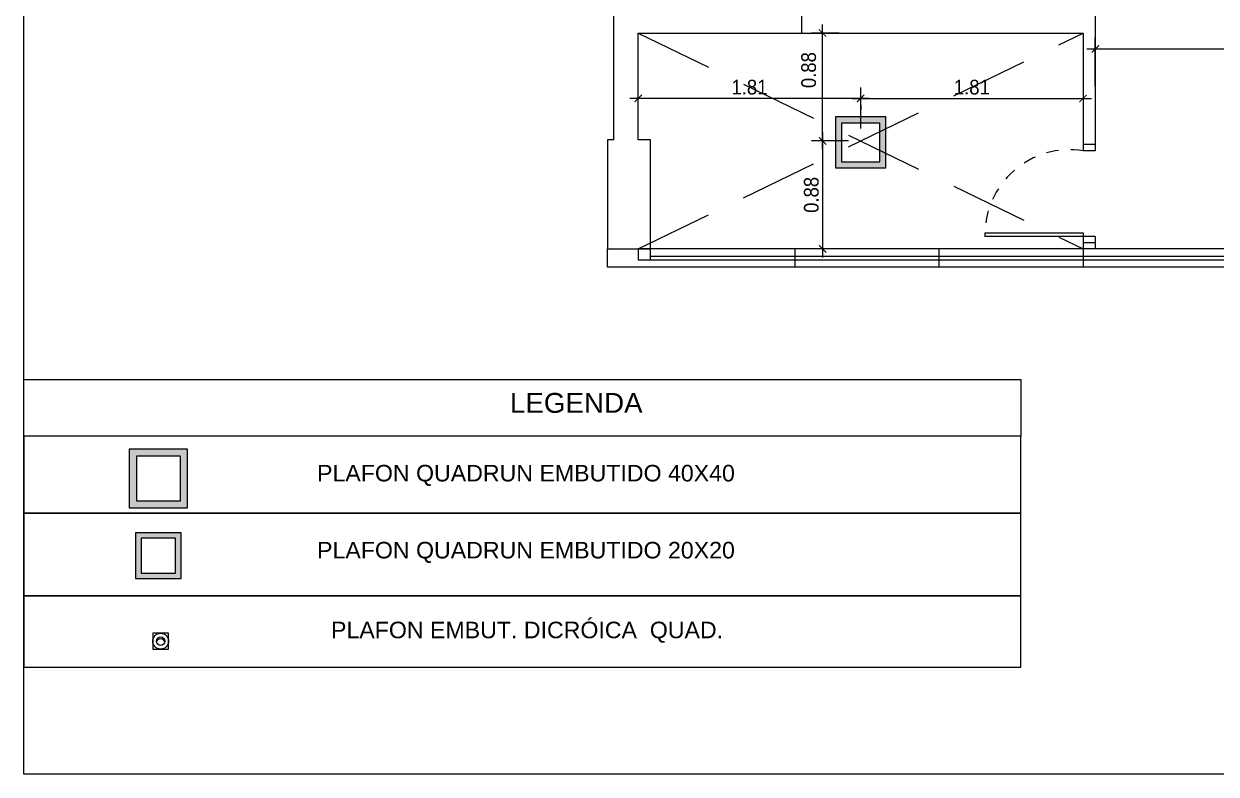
# Model space of a CAD drawing. Header units: millimetres. Extents: x 7034 to 7235, y -465 to -380.
# Drawn here: x 7124.19 to 7133.9, y -436.01 to -429.89 of the extents above; entities that cross this region are included whole.
import ezdxf

# ---------------------------------------------------------------- set-up
doc = ezdxf.new("R2010")
doc.units = ezdxf.units.MM
doc.header["$LTSCALE"] = 0.005
doc.linetypes.add('CONTINUO', pattern=[0])
doc.linetypes.add('DASHED', pattern=[19.05, 12.7, -6.35])
doc.layers.get('0').update_dxf_attribs({"linetype": 'CONTINUO'})
doc.layers.get('DEFPOINTS').update_dxf_attribs({"linetype": 'CONTINUO', "lineweight": 15})
for name, color, linetype in [('- COTAS', 12, 'Continuous'), ('0-LUMINOTEC-TETO', 170, 'Continuous'), ('252', 252, 'Continuous'), ('ARQ-PEITORIAL', 4, 'Continuous'), ('ARQ-TEXTO', 3, 'Continuous'), ('ARQ_ALVENARIA', 6, 'Continuous'), ('ARQ_ESQUADRIA', 5, 'Continuous'), ('ARQ_JANELAALTA', 150, 'DASHED'), ('JANELA', 10, 'Continuous'), ('NN_PISO', 8, 'Continuous')]:
    doc.layers.add(name, color=color, linetype=linetype)
doc.layers.add('ARQ-LUM-TET', color=22, linetype='Continuous', lineweight=18)
doc.styles.add('ARQ', font='arial.ttf', dxfattribs={"width": 0.9})
doc.styles.get("Standard").update_dxf_attribs({"font": 'arial.ttf'})
doc.dimstyles.new('1-50', dxfattribs={"dimtxt": 0.12, "dimasz": 0.06, "dimexe": 0.09, "dimexo": 0.1, "dimgap": 0.03, "dimtad": 1, "dimzin": 0, "dimdsep": 46, "dimtxsty": 'ARQ', "dimblk": 'ARCHTICK', "dimcen": 0, "dimdle": 0.07, "dimclrd": 1, "dimclre": 1, "dimclrt": 7, "dimadec": 0, "dimazin": 0, "dimtm": 1e-09, "dimtfac": 1, "dimtofl": 0, "dimtmove": 2, "dimatfit": 3, "dimldrblk": 'ARCHTICK', "dimfxl": 1, "dimtolj": 1, "dimtzin": 0, "dimlwd": -1, "dimlwe": -1, "dimarcsym": 0})

# ---------------------------------------------------------------- blocks, each defined once
blk = doc.blocks.new('011239')
h = blk.add_hatch(color=256)
h.paths.add_polyline_path([(-20.6, 20.75), (-20.6, -20.75), (20.6, -20.75), (20.6, 20.75)])
h.paths.add_polyline_path([(15.6, 15.75), (15.6, -15.75), (-15.6, -15.75), (-15.6, 15.75)], flags=16)
for points in [[(-20.6, -20.75), (20.6, -20.75), (20.6, 20.75), (-20.6, 20.75)], [(-15.6, -15.75), (15.6, -15.75), (15.6, 15.75), (-15.6, 15.75)]]:
    blk.add_lwpolyline(points, close=True)
blk = doc.blocks.new('011291')
at = {"linetype": 'Continuous'}
for radius in [5.5, 2.93]:
    blk.add_circle((0, 0), radius, dxfattribs=at)
blk.add_arc((-0.02, -1.29), 2.96, 12.80113, 165.38232, dxfattribs=at)
blk = doc.blocks.new('DICROICA-QUADRADO')
blk.add_lwpolyline([(-0.055, -0.055), (0.055, -0.055), (0.055, 0.055), (-0.055, 0.055)], close=True)
at = {"xscale": 0.01, "yscale": 0.01, "zscale": 0.01}
blk.add_blockref('011291', (0, 0), dxfattribs=at)
blk = doc.blocks.new('_ArchTick')
at = {"color": 0, "linetype": 'ByBlock', "const_width": 0.15}
blk.add_lwpolyline([(-0.5, -0.5), (0.5, 0.5)], dxfattribs=at)
blk = doc.blocks.new('*D261')
at = {"layer": 'DEFPOINTS', "color": 0, "transparency": 16777216}
for p in [(7131.007, -430.8486), (7130.6964, -431.7286), (7130.801, -431.7286)]:
    blk.add_point(p, dxfattribs=at)
at = {"layer": 'NN_PISO', "color": 1, "transparency": 16777216}
for p, q in [((7130.6964, -430.7786), (7130.6964, -431.7986)), ((7130.907, -430.8486), (7130.6064, -430.8486)), ((7130.701, -431.7286), (7130.6064, -431.7286))]:
    blk.add_line(p, q, dxfattribs=at)
at = {"layer": 'NN_PISO', "color": 1, "transparency": 16777216, "xscale": 0.06, "yscale": 0.06, "zscale": 0.06}
for p, rotation in [((7130.6964, -430.8486), 90), ((7130.6964, -431.7286), 270)]:
    blk.add_blockref('_ArchTick', p, dxfattribs=dict(at, rotation=rotation))
at = {"layer": 'NN_PISO', "color": 7, "transparency": 16777216, "insert": (7130.6052, -431.2886), "char_height": 0.12, "attachment_point": 5, "rotation": 90, "style": 'ARQ'}
blk.add_mtext('\\A1;0.88', dxfattribs=at)
blk = doc.blocks.new('*D262')
at = {"layer": 'DEFPOINTS', "color": 0, "transparency": 16777216}
for p in [(7130.6964, -429.9686), (7130.9312, -429.9686), (7131.007, -430.8486)]:
    blk.add_point(p, dxfattribs=at)
at = {"layer": 'NN_PISO', "color": 1, "transparency": 16777216}
for p, q in [((7130.6964, -430.9186), (7130.6964, -429.8986)), ((7130.8312, -429.9686), (7130.6064, -429.9686)), ((7130.907, -430.8486), (7130.6064, -430.8486))]:
    blk.add_line(p, q, dxfattribs=at)
at = {"layer": 'NN_PISO', "color": 1, "transparency": 16777216, "xscale": 0.06, "yscale": 0.06, "zscale": 0.06}
for p, rotation in [((7130.6964, -429.9686), 90), ((7130.6964, -430.8486), 270)]:
    blk.add_blockref('_ArchTick', p, dxfattribs=dict(at, rotation=rotation))
at = {"layer": 'NN_PISO', "color": 7, "transparency": 16777216, "insert": (7130.5836, -430.271), "char_height": 0.12, "attachment_point": 5, "rotation": 90, "style": 'ARQ'}
blk.add_mtext('\\A1;0.88', dxfattribs=at)
blk = doc.blocks.new('*D263')
at = {"layer": 'DEFPOINTS', "color": 0, "transparency": 16777216}
for p in [(7131.007, -430.4533), (7132.8195, -430.4533), (7132.8195, -430.5019)]:
    blk.add_point(p, dxfattribs=at)
at = {"layer": 'NN_PISO', "color": 1, "transparency": 16777216}
for p, q in [((7130.937, -430.5019), (7132.8895, -430.5019)), ((7131.007, -430.5533), (7131.007, -430.5919)), ((7132.8195, -430.5533), (7132.8195, -430.5919))]:
    blk.add_line(p, q, dxfattribs=at)
at = {"layer": 'NN_PISO', "color": 1, "transparency": 16777216, "xscale": 0.06, "yscale": 0.06, "zscale": 0.06, "rotation": 180}
blk.add_blockref('_ArchTick', (7131.007, -430.5019), dxfattribs=at)
at = {"layer": 'NN_PISO', "color": 1, "transparency": 16777216, "xscale": 0.06, "yscale": 0.06, "zscale": 0.06}
blk.add_blockref('_ArchTick', (7132.8195, -430.5019), dxfattribs=at)
at = {"layer": 'NN_PISO', "color": 7, "transparency": 16777216, "insert": (7131.9132, -430.4106), "char_height": 0.12, "attachment_point": 5, "style": 'ARQ'}
blk.add_mtext('\\A1;1.81', dxfattribs=at)
blk = doc.blocks.new('*D264')
at = {"layer": 'DEFPOINTS', "color": 0, "transparency": 16777216}
for p in [(7129.1945, -430.5019), (7129.1945, -430.8386), (7131.007, -430.8486)]:
    blk.add_point(p, dxfattribs=at)
at = {"layer": 'NN_PISO', "color": 1, "transparency": 16777216}
for p, q in [((7129.1945, -430.7386), (7129.1945, -430.4119)), ((7131.007, -430.7486), (7131.007, -430.4119)), ((7131.077, -430.5019), (7129.1245, -430.5019))]:
    blk.add_line(p, q, dxfattribs=at)
at = {"layer": 'NN_PISO', "color": 1, "transparency": 16777216, "xscale": 0.06, "yscale": 0.06, "zscale": 0.06, "rotation": 180}
blk.add_blockref('_ArchTick', (7129.1945, -430.5019), dxfattribs=at)
at = {"layer": 'NN_PISO', "color": 1, "transparency": 16777216, "xscale": 0.06, "yscale": 0.06, "zscale": 0.06}
blk.add_blockref('_ArchTick', (7131.007, -430.5019), dxfattribs=at)
at = {"layer": 'NN_PISO', "color": 7, "transparency": 16777216, "insert": (7130.1007, -430.4106), "char_height": 0.12, "attachment_point": 5, "style": 'ARQ'}
blk.add_mtext('\\A1;1.81', dxfattribs=at)
blk = doc.blocks.new('*D272')
at = {"layer": '- COTAS', "color": 1, "transparency": 16777216}
for p, q in [((7132.9195, -430.4019), (7132.9195, -430.0083)), ((7135.4778, -430.4019), (7135.4778, -430.0083)), ((7132.8495, -430.0983), (7135.5478, -430.0983))]:
    blk.add_line(p, q, dxfattribs=at)
at = {"layer": 'DEFPOINTS', "color": 0, "transparency": 16777216}
for p in [(7135.4778, -430.0983), (7132.9195, -430.5019), (7135.4778, -430.5019)]:
    blk.add_point(p, dxfattribs=at)
at = {"layer": '- COTAS', "color": 1, "transparency": 16777216, "xscale": 0.06, "yscale": 0.06, "zscale": 0.06, "rotation": 180}
blk.add_blockref('_ArchTick', (7132.9195, -430.0983), dxfattribs=at)
at = {"layer": '- COTAS', "color": 1, "transparency": 16777216, "xscale": 0.06, "yscale": 0.06, "zscale": 0.06}
blk.add_blockref('_ArchTick', (7135.4778, -430.0983), dxfattribs=at)
at = {"layer": '- COTAS', "color": 7, "transparency": 16777216, "insert": (7134.1986, -430.0071), "char_height": 0.12, "attachment_point": 5, "style": 'ARQ'}
blk.add_mtext('\\A1;2.56', dxfattribs=at)

msp = doc.modelspace()

# ---------------------------------------------------------------- linework, layer by layer
for points in [[(7145.1864, -421.1631), (7145.1864, -436.0131), (7124.1864, -436.0131), (7124.1864, -421.1631)], [(7124.1864, -432.7935), (7132.3115, -432.7935), (7132.3115, -433.257), (7124.1864, -433.257)], [(7132.3115, -433.257), (7124.1864, -433.257), (7124.1864, -433.885), (7132.3115, -433.885)], [(7132.3115, -433.885), (7124.1864, -433.885), (7124.1864, -434.558), (7132.3115, -434.558)], [(7132.3115, -434.558), (7124.1864, -434.558), (7124.1864, -435.141), (7132.3115, -435.141)]]:
    msp.add_lwpolyline(points, close=True)
at = {"layer": '252', "linetype": 'DASHED', "ltscale": 10}
for p, q in [((7129.1945, -431.7286), (7132.8195, -429.9686)), ((7129.1945, -429.9686), (7132.8195, -431.7286))]:
    msp.add_line(p, q, dxfattribs=at)
at = {"layer": 'ARQ-PEITORIAL'}
for p, q in [((7130.5245, -429.9686), (7132.8195, -429.9686)), ((7132.8195, -429.9686), (7132.8195, -430.8786)), ((7132.9195, -430.8786), (7132.8195, -430.8786)), ((7132.9195, -431.6786), (7132.8195, -431.6786)), ((7132.8195, -431.6786), (7132.8195, -431.7286)), ((7132.9195, -431.6786), (7132.9195, -431.7286))]:
    msp.add_line(p, q, dxfattribs=at)
msp.add_lwpolyline([(7132.8195, -429.8186), (7132.9195, -429.8186), (7132.9195, -430.0186), (7132.9195, -430.8786)], dxfattribs=at)
at = {"layer": 'ARQ_ALVENARIA'}
for p, q in [((7128.9945, -430.8386), (7128.9945, -425.2786)), ((7130.5245, -428.0686), (7130.5245, -429.9686)), ((7129.1945, -430.8386), (7129.1945, -429.9686)), ((7129.1945, -429.9686), (7130.5245, -429.9686))]:
    msp.add_line(p, q, dxfattribs=at)
msp.add_lwpolyline([(7128.9945, -430.8386), (7128.9445, -430.8386), (7128.9445, -431.7286), (7129.2945, -431.7286), (7129.2945, -430.8386), (7129.1945, -430.8386)], dxfattribs=at)
at = {"layer": 'ARQ_ESQUADRIA'}
for p, q in [((7132.8195, -430.8786), (7132.8195, -430.9286)), ((7132.9195, -430.8786), (7132.9195, -430.9286)), ((7132.9195, -430.9286), (7132.8195, -430.9286)), ((7132.0195, -431.5986), (7132.0195, -431.6286)), ((7132.0195, -431.5986), (7132.8195, -431.5986)), ((7132.8195, -431.6286), (7132.0195, -431.6286)), ((7132.8195, -431.5986), (7132.8195, -431.6286)), ((7132.9195, -431.6286), (7132.8195, -431.6286)), ((7132.8195, -431.6286), (7132.8195, -431.6786)), ((7132.9195, -431.6286), (7132.9195, -431.6786)), ((7130.4695, -431.7286), (7130.4695, -431.8786)), ((7131.6445, -431.7286), (7131.6445, -431.8786)), ((7132.8195, -431.7286), (7132.8195, -431.8786)), ((7129.2945, -431.7886), (7134.1195, -431.7886)), ((7129.2945, -431.8186), (7134.1195, -431.8186))]:
    msp.add_line(p, q, dxfattribs=at)
msp.add_lwpolyline([(7129.1945, -431.7286), (7129.1945, -431.8186), (7129.2945, -431.8186), (7129.2945, -431.7286)], close=True, dxfattribs=at)
at = {"layer": 'ARQ_JANELAALTA'}
msp.add_arc((7132.7126, -431.6136), 0.6933, 81.1321, 181.23975, dxfattribs=at)
at = {"layer": 'JANELA'}
for p, q in [((7128.9445, -431.8786), (7128.9445, -431.7286)), ((7133.9945, -431.7286), (7129.2945, -431.7286)), ((7142.9945, -431.8786), (7128.9445, -431.8786))]:
    msp.add_line(p, q, dxfattribs=at)

# ---------------------------------------------------------------- block references
at = {"layer": '0-LUMINOTEC-TETO'}
for p, xscale, yscale, zscale in [((7131.007, -430.8609), 0.01000000000021828, 0.01000000000021828, 0.01000000000021828), ((7125.2831, -433.6019), 0.01152000000025146, 0.01152000000025146, 0.01152000000025146), ((7125.2819, -434.2313), 0.009000000000196452, 0.009000000000196452, 0.009000000000196452)]:
    msp.add_blockref('011239', p, dxfattribs=dict(at, xscale=xscale, yscale=yscale, zscale=zscale))
at = {"layer": 'ARQ-LUM-TET', "xscale": 1.17, "yscale": 1.17, "zscale": 1.17}
msp.add_blockref('DICROICA-QUADRADO', (7125.3016, -434.9285), dxfattribs=at)

# ---------------------------------------------------------------- texts
at = {"layer": 'ARQ-TEXTO', "insert": (7128.148, -432.904), "char_height": 0.162, "width": 2.526123, "attachment_point": 1}
msp.add_mtext('LEGENDA', dxfattribs=at)
at = {"layer": 'ARQ-TEXTO', "char_height": 0.135, "attachment_point": 5}
for s, insert in [('PLAFON QUADRUN EMBUTIDO 40X40', (7128.279, -433.5766)), ('PLAFON QUADRUN EMBUTIDO 20X20', (7128.279, -434.2046)), ('PLAFON EMBUT. DICRÓICA  QUAD.', (7128.2878, -434.8556))]:
    msp.add_mtext(s, dxfattribs=dict(at, insert=insert))

# ---------------------------------------------------------------- dimensions: what is measured, and where the dimension line sits
at = {"layer": '- COTAS'}
dim = msp.add_linear_dim(base=(7135.4778, -430.0983), p1=(7132.9195, -430.5019), p2=(7135.4778, -430.5019), dimstyle='1-50', dxfattribs=at)
dim.commit()
dim.dimension.update_dxf_attribs({"geometry": '*D272', "text_midpoint": (7134.1986, -430.0071)})
at = {"layer": 'NN_PISO'}
dim = msp.add_linear_dim(base=(7130.6964, -429.9686), p1=(7131.007, -430.8486), p2=(7130.9312, -429.9686), angle=90, dimstyle='1-50', dxfattribs=at)
dim.commit()
dim.dimension.update_dxf_attribs({"geometry": '*D262', "text_midpoint": (7130.5836, -430.271), "dimtype": 160})
for base, p1, p2, picture, middle in [((7129.1945, -430.5019), (7131.007, -430.8486), (7129.1945, -430.8386), '*D264', (7130.1007, -430.4106)), ((7132.8195, -430.5019), (7131.007, -430.4533), (7132.8195, -430.4533), '*D263', (7131.9132, -430.4106))]:
    dim = msp.add_linear_dim(base=base, p1=p1, p2=p2, dimstyle='1-50', dxfattribs=at)
    dim.commit()
    dim.dimension.update_dxf_attribs({"geometry": picture, "text_midpoint": middle})
dim = msp.add_linear_dim(base=(7130.6964, -431.7286), p1=(7131.007, -430.8486), p2=(7130.801, -431.7286), angle=90, dimstyle='1-50', dxfattribs=at)
dim.commit()
dim.dimension.update_dxf_attribs({"geometry": '*D261', "text_midpoint": (7130.6052, -431.2886)})

doc.saveas('drawing.dxf')
